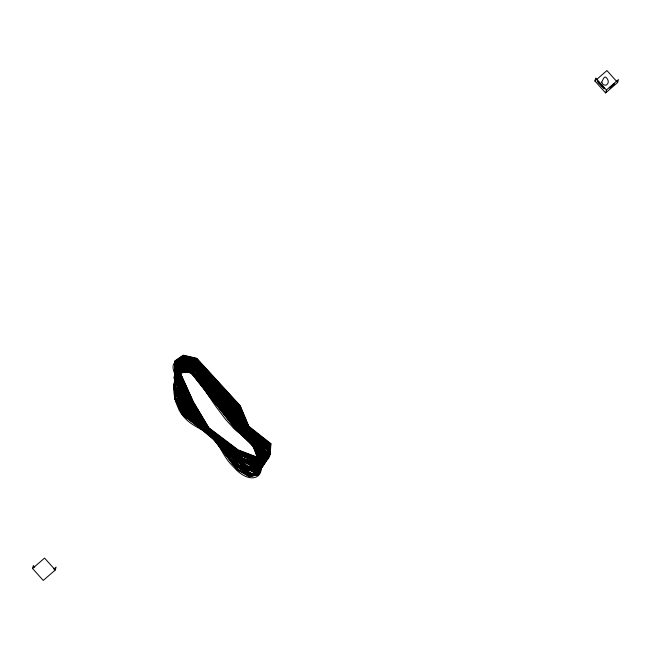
<?xml version="1.0" encoding="UTF-8"?>
<svg xmlns="http://www.w3.org/2000/svg" width="651" height="651" viewBox="0 0 651 651"><rect width="100%" height="100%" fill="white"/><g stroke="black" fill="none" stroke-linecap="round" stroke-linejoin="round"><path stroke-width="0.98" d="M53.838 569.039L56.092 567.078L55.27 570.016L43.251 580.432L32.55 568.502L33.372 565.564L34.715 567.062M594.908 80.984L595.73 78.055L606.431 89.984L605.601 92.922L594.908 80.984L606.927 70.568L617.628 82.498L605.601 92.922M617.628 82.498L618.45 79.568L606.431 89.984M611.655 86.599L609.93 88.17A10.644 1.09 -41.9 0 1 609.792 88.064L611.232 86.363A10.286 1.058 -41.9 0 1 612.681 85.012L614.682 83.531L613.511 84.752A8.479 0.871 -41.9 0 0 611.688 86.575M174.924 373.519L181.523 366.855L194.096 369.377L241.903 427.479L261.531 452.958L263.842 464.342L257.763 471.047L246.005 468.687L224.546 449.507L207.588 429.18L184.599 409.536L174.623 386.385L175.021 368.556L182.459 362.33L195.357 365.26L266.544 453.34L265.112 462.82L256.112 466.417L235.377 456.261L190.588 409.341L174.867 374.878M32.55 568.502L44.569 558.078L55.27 570.016M598.472 82.783L597.301 81.163L600.425 84.142A25.064 3.979 49.1 0 0 601.052 84.776L602.199 85.94A6.103 0.968 49.1 0 1 603.453 87.299L604.527 88.805L602.916 87.543A17.39 2.759 49.1 0 1 601.906 86.518M208.914 396.142C202.477 388.004 198.693 375.22 187.724 372.103A9.977 9.798 15.7 0 0 184.371 372.152C174.289 374.39 172.84 386.865 174.354 395.369A48.711 47.832 15.7 0 0 175.868 402.172L179.009 409.861A38.352 37.66 15.7 0 0 185.38 418.544C192.436 426.136 202.754 429.139 210.639 435.6C219.354 443.209 222.504 455.025 230.267 463.439A64.311 63.147 15.7 0 0 234.295 467.711C250.692 486.281 270.059 477.899 257.007 453.682A68.648 67.403 15.7 0 0 254.329 448.523L248.454 440.222A28.953 28.432 15.7 0 0 245.598 437.505L237.534 431.646A48.971 48.093 15.7 0 1 233.978 428.643L225.515 419.293L216.205 406.891A348.025 341.751 15.7 0 1 208.922 396.142M185.926 392.96L185.153 391.357A71.26 69.974 15.7 0 0 182.54 386.539C177.162 378.605 164.085 361.028 182.679 359.824A18.969 18.627 15.7 0 1 187.122 359.987L192.818 361.899L197.814 365.732L211.844 381.999L228.721 398.095L235.711 406.061A29.979 29.433 15.7 0 1 238.486 410.83C242.009 418.398 242.188 428.049 249.423 433.444C255.859 439.165 265.356 441.769 269.677 449.638A9.033 8.87 15.7 0 1 270.32 453.389C267.577 469.054 247.543 462.82 238.771 456.205C227.142 449.027 215.391 441.598 205.944 431.597A64.709 63.546 15.7 0 1 196.529 418.373L186.65 394.563L174.818 368.669L175.046 365.52L183.004 359.588L196.106 362.697L240.105 414.085L250.651 432.736L268.196 449.475L267.122 459.305L258.04 463.463L242.953 458.198L209.044 430.514L191.874 406.314L186.552 394.457M601.898 86.493A14.249 2.262 49.1 0 1 598.456 82.807M174.932 372.771L174.899 385.587L184.998 408.673L202.648 425.282L224.546 449.035L246.404 468.02L258.268 470.225L264.33 463.422L261.783 452.095L194.267 368.743L181.645 366.155L174.932 372.771M174.956 376.742L174.899 396.19L183.159 413.108L207.994 430.986L232.936 462.82L250.838 474.538L259.619 472.406L261.914 463.797L253.784 443.933L236.964 427.609L190.523 370.199L181.198 369.98L174.956 376.742M174.973 377.084L174.802 396.54L183.045 413.458L207.978 431.239L232.781 463.146L250.611 474.913L259.383 472.821L261.694 464.236L253.703 444.299L236.85 428.032L190.499 370.525L181.19 370.321L174.973 377.084M175.021 368.173L174.948 374.488L194.226 414.305L235.475 455.969L256.356 466.051L265.364 462.373L267.333 455.293L230.226 405.304L195.463 364.942L182.532 361.98L175.021 368.173M174.932 373.145L174.761 385.986L184.794 409.105L202.697 425.477L224.546 449.271L246.208 468.354L258.016 470.632L264.086 463.886L261.653 452.526L245.801 431.043L194.185 369.06L181.58 366.505L174.932 373.145M174.981 377.417L174.72 396.882L182.939 413.808L207.954 431.507L232.627 463.471L250.375 475.279L259.139 473.228L261.482 464.659L253.605 444.674L236.736 428.439L190.491 370.858L181.19 370.663L174.981 377.417M175.005 377.751L174.647 397.216L182.841 414.142L207.905 431.792L232.464 463.813L250.147 475.653L258.903 473.627L261.263 465.091L253.499 445.056L236.614 428.854L190.491 371.192L181.198 370.997L175.005 377.751M175.021 378.076L174.598 397.533L182.76 414.467L207.848 432.085L237.501 469.005L249.919 476.019L258.667 474.026L261.051 465.506L253.369 445.439L236.492 429.253L190.491 371.526L181.214 371.33L175.021 378.076M175.013 363.331L174.932 366.489L191.475 401.089L208.637 429.505L236.964 452.12L259.464 461.242L268.594 456.742L269.441 446.692L250.716 431.052L237.884 405.915L196.512 360.703L183.248 357.554L175.013 363.331M175.046 378.394L174.558 397.834L182.695 414.777L199.881 427.658L216.669 441.744L237.306 469.355L249.691 476.394L258.431 474.424L260.831 465.921L253.231 445.837L236.37 429.652L190.507 371.867L181.238 371.664L175.046 378.394M175.07 378.711L174.541 398.135L182.638 415.069L199.792 427.976L216.555 442.078L237.11 469.705L249.463 476.768L258.203 474.815L260.612 466.319L253.068 446.244L236.248 430.042L190.54 372.209L181.279 371.99L175.07 378.711M175.021 363.689L174.916 366.847L191.337 401.455L208.67 429.701L236.826 452.429L259.228 461.608L268.35 457.165L269.229 447.147L250.676 431.344L237.761 406.387L196.456 361.036L183.224 357.887L175.021 363.689M174.924 373.894L174.501 386.784L184.412 409.959L207.669 429.343L224.546 449.751L245.801 469.021L257.519 471.454L263.598 464.798L261.401 453.389L245.842 431.646L241.855 427.862L194.014 369.695L181.466 367.205L174.924 373.894M175.013 368.946L174.785 375.277L190.426 409.723L235.28 456.546L255.867 466.783L264.859 463.26L266.332 453.828L245.24 427.886L242.213 423.012L195.259 365.577L182.386 362.672L175.013 368.946M175.029 364.047L174.907 367.205L191.191 401.822L208.719 429.88L236.695 452.73L258.992 461.982L268.106 457.588L269.026 447.603L250.651 431.637L237.639 406.859L196.399 361.37L183.191 358.229L175.029 364.047M174.924 374.26L174.37 387.166L184.225 410.374L207.75 429.522L224.53 449.996L245.606 469.355L257.267 471.853L263.354 465.253L261.271 453.82L245.85 431.947L241.806 428.236L190.857 367.945L181.409 367.555L174.924 374.26M175.005 369.329L174.712 375.668L190.255 410.114L235.182 456.831L255.631 467.158L264.599 463.707L266.129 454.317L245.305 428.179L242.196 423.386L195.154 365.895L182.304 363.022L175.005 369.329M175.038 364.414L174.883 367.571L191.036 402.196L208.784 430.051L236.565 453.039L258.756 462.348L267.862 458.011L268.814 448.067L250.635 431.922L240.406 412.775L196.333 361.704L183.151 358.571L175.038 364.414M174.924 374.626L174.256 387.557L184.046 410.789L207.815 429.701L239.275 465.668L257.015 472.26L263.11 465.709L261.132 454.252L245.85 432.256L241.757 428.618L190.792 368.263L181.369 367.905L174.924 374.626M175.046 364.78L174.867 367.929L190.873 402.578L208.857 430.213L236.443 453.34L258.52 462.723L267.618 458.442L268.611 448.531L250.635 432.199L240.3 413.206L196.26 362.037L183.102 358.913L175.046 364.78M174.997 369.711L174.631 376.058L190.092 410.504L235.092 457.124L255.387 467.524L264.347 464.147L265.917 454.813L195.056 366.212L182.231 363.364L174.997 369.711M174.924 374.984L174.151 387.931L183.875 411.196L207.872 429.888L239.112 465.994L256.763 472.667L262.866 466.157L260.994 454.683L245.85 432.573L239.592 427.243L190.727 368.58L181.32 368.254L174.924 374.984M601.687 82.172L602.883 84.264A5.192 5.102 15.7 0 0 603.925 84.874L605.528 85.208A2.27 2.23 15.7 0 0 606.415 84.964L607.546 83.898A4.72 4.638 15.7 0 0 608.034 82.913L608.099 82.718A3.808 3.735 15.7 0 0 608.164 80.846L607.627 79.438A9.35 9.187 15.7 0 0 606.667 77.982C604.201 74.58 602.85 80.537 601.687 82.172M270.889 443.665L270.238 453.869L261.092 458.638L238.079 449.874L208.881 427.837L193.355 401.83L174.859 360.947L183.256 355.177L196.675 358.27L240.219 405.695L248.82 426.299L270.889 443.665M175.046 365.146L174.842 368.303L192.021 405.939L208.947 430.368L236.321 453.633L258.276 463.089L267.366 458.874L268.407 449.003L250.635 432.476L240.203 413.645L196.187 362.363L183.053 359.246L175.046 365.146M270.678 444.08L270.01 454.268L260.864 459.012L237.9 450.207L208.792 428.122L193.282 402.155L174.891 361.272L183.281 355.519L196.675 358.628L240.113 406.094L248.69 426.657L270.678 444.08M174.924 375.35L174.045 388.305L183.712 411.595L207.921 430.083L238.941 466.319L256.518 473.065L262.63 466.604L260.848 455.106L245.834 432.891L239.503 427.65L190.678 368.897L181.287 368.604L174.924 375.35M270.474 444.503L269.774 454.675L260.636 459.378L237.729 450.533L208.719 428.382L193.209 402.473L174.916 361.606L183.289 355.853L196.667 358.978L239.999 406.501L248.576 427.007L270.474 444.503M174.989 370.102L174.549 376.449L186.544 405.581L234.995 457.409L255.143 467.89L264.094 464.594L265.714 455.301L194.95 366.529L182.15 363.714L174.989 370.102M270.263 444.934L269.547 455.082L260.4 459.752L237.566 450.858L208.67 428.635L193.119 402.806L174.94 361.94L183.297 356.195L196.651 359.328L239.885 406.916L248.47 427.341L270.263 444.934M270.059 445.365L269.311 455.488L260.172 460.127L237.403 451.176L208.629 428.871L193.021 403.14L174.964 362.281L183.297 356.536L196.626 359.678L239.78 407.339L248.389 427.674L270.059 445.365M174.932 375.7L173.955 388.671L183.566 411.985L207.962 430.295L233.359 461.86L251.546 473.432L260.351 471.153L262.556 462.454L253.947 442.875L239.413 428.065L190.629 369.223L181.255 368.946L174.932 375.7M269.848 445.805L269.075 455.903L259.936 460.501L237.249 451.493L208.621 429.09L192.916 403.474L174.981 362.631L183.289 356.87L196.594 360.019L239.658 407.77L248.324 427.992L269.848 445.805M174.981 370.484L174.476 376.839L186.316 406.021L224.44 447.709L247.592 466.026L259.798 467.76L265.82 460.623L262.475 449.491L194.844 366.839L182.077 364.064L174.981 370.484M269.644 446.244L268.83 456.318L259.7 460.867L237.102 451.81L208.621 429.31L192.81 403.815L174.997 362.973L183.273 357.212L196.553 360.361L239.544 408.201L248.267 428.301L269.644 446.244M175.046 365.895L174.785 369.044L191.728 406.68L209.15 430.661L242.79 458.516L257.804 463.829L266.869 459.736L267.992 449.955L250.676 433.005L239.999 414.524L196.024 363.014L182.947 359.93L175.046 365.895M174.94 376.05L173.866 389.038L183.419 412.368L207.986 430.514L233.221 462.177L251.31 473.798L260.107 471.576L262.337 462.91L253.906 443.225L239.316 428.48L190.58 369.54L181.23 369.296L174.94 376.05M174.973 370.867L174.395 377.23L186.088 406.468L224.465 447.921L247.396 466.36L259.537 468.175L265.575 461.095L262.361 449.931L194.747 367.156L181.995 364.405L174.973 370.867M175.046 366.269L174.761 369.418L191.573 407.054L209.264 430.791L242.636 458.825L257.56 464.204L266.625 460.176L267.789 450.427L253.28 435.592L239.902 414.972L195.943 363.339L182.882 360.272L175.046 366.269M175.046 366.651L174.728 369.801L191.41 407.428L209.394 430.921L242.481 459.142L257.324 464.57L266.373 460.615L267.577 450.907L253.296 435.869L241.114 418.08L195.845 363.665L182.817 360.613L175.046 366.651M174.964 371.249L174.322 377.621L185.861 406.916L224.489 448.14L247.201 466.686L259.285 468.582L265.323 461.559L262.247 450.362L194.649 367.473L181.922 364.755L174.964 371.249M175.038 367.026L174.696 370.175L186.992 399.169L205.513 426.844L242.327 459.451L257.08 464.944L266.121 461.046L268.041 453.853L241.049 418.487L195.756 363.982L182.752 360.955L175.038 367.026M174.956 371.631L174.248 378.011L182.492 401.96L197.863 421.051L224.505 448.36L246.998 467.019L259.033 468.997L265.079 462.031L262.133 450.793L194.551 367.791L181.849 365.105L174.956 371.631M175.038 367.408L174.663 370.557L194.397 413.678L235.67 455.391L256.836 465.31L265.868 461.494L267.805 454.333L240.984 418.902L195.658 364.308L182.679 361.297L175.038 367.408M174.948 372.014L174.183 378.402L185.421 407.795L202.534 424.908L224.522 448.588L246.802 467.353L258.781 469.404L264.827 462.495L262.019 451.224L194.454 368.108L181.775 365.455L174.948 372.014M175.029 367.791L174.623 370.94L194.315 413.987L235.572 455.684L256.6 465.677L265.616 461.933L267.569 454.813L242.27 421.897L195.56 364.625L182.614 361.639L175.029 367.791M262.125 463.357L259.863 471.991L251.074 474.172L233.082 462.495L207.994 430.742L183.281 412.742L175.005 395.832L174.948 376.4L181.206 369.638L190.548 369.866L237.078 427.186L253.849 443.575L262.125 463.357M264.583 462.959L258.528 469.819L246.607 467.687L224.538 448.808L202.599 425.095L185.209 408.234L175.046 385.18L174.94 372.396L181.71 365.805L194.356 368.425L261.905 451.656L264.583 462.959"/></g></svg>
